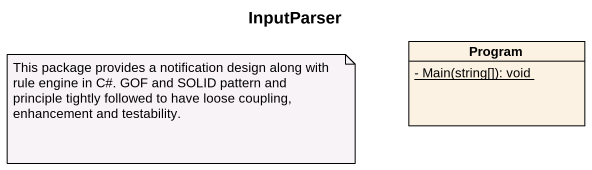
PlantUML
@startuml
title InputParser
hide circle
hide empty members
skinparam classAttributeIconSize 0
class Program {
  {static} - Main(string[]): void
}
note as N1
  This package provides a notification design along with rule engine in C#. GOF and SOLID pattern and principle tightly followed to have loose coupling, enhancement and testability.
end note
@enduml
